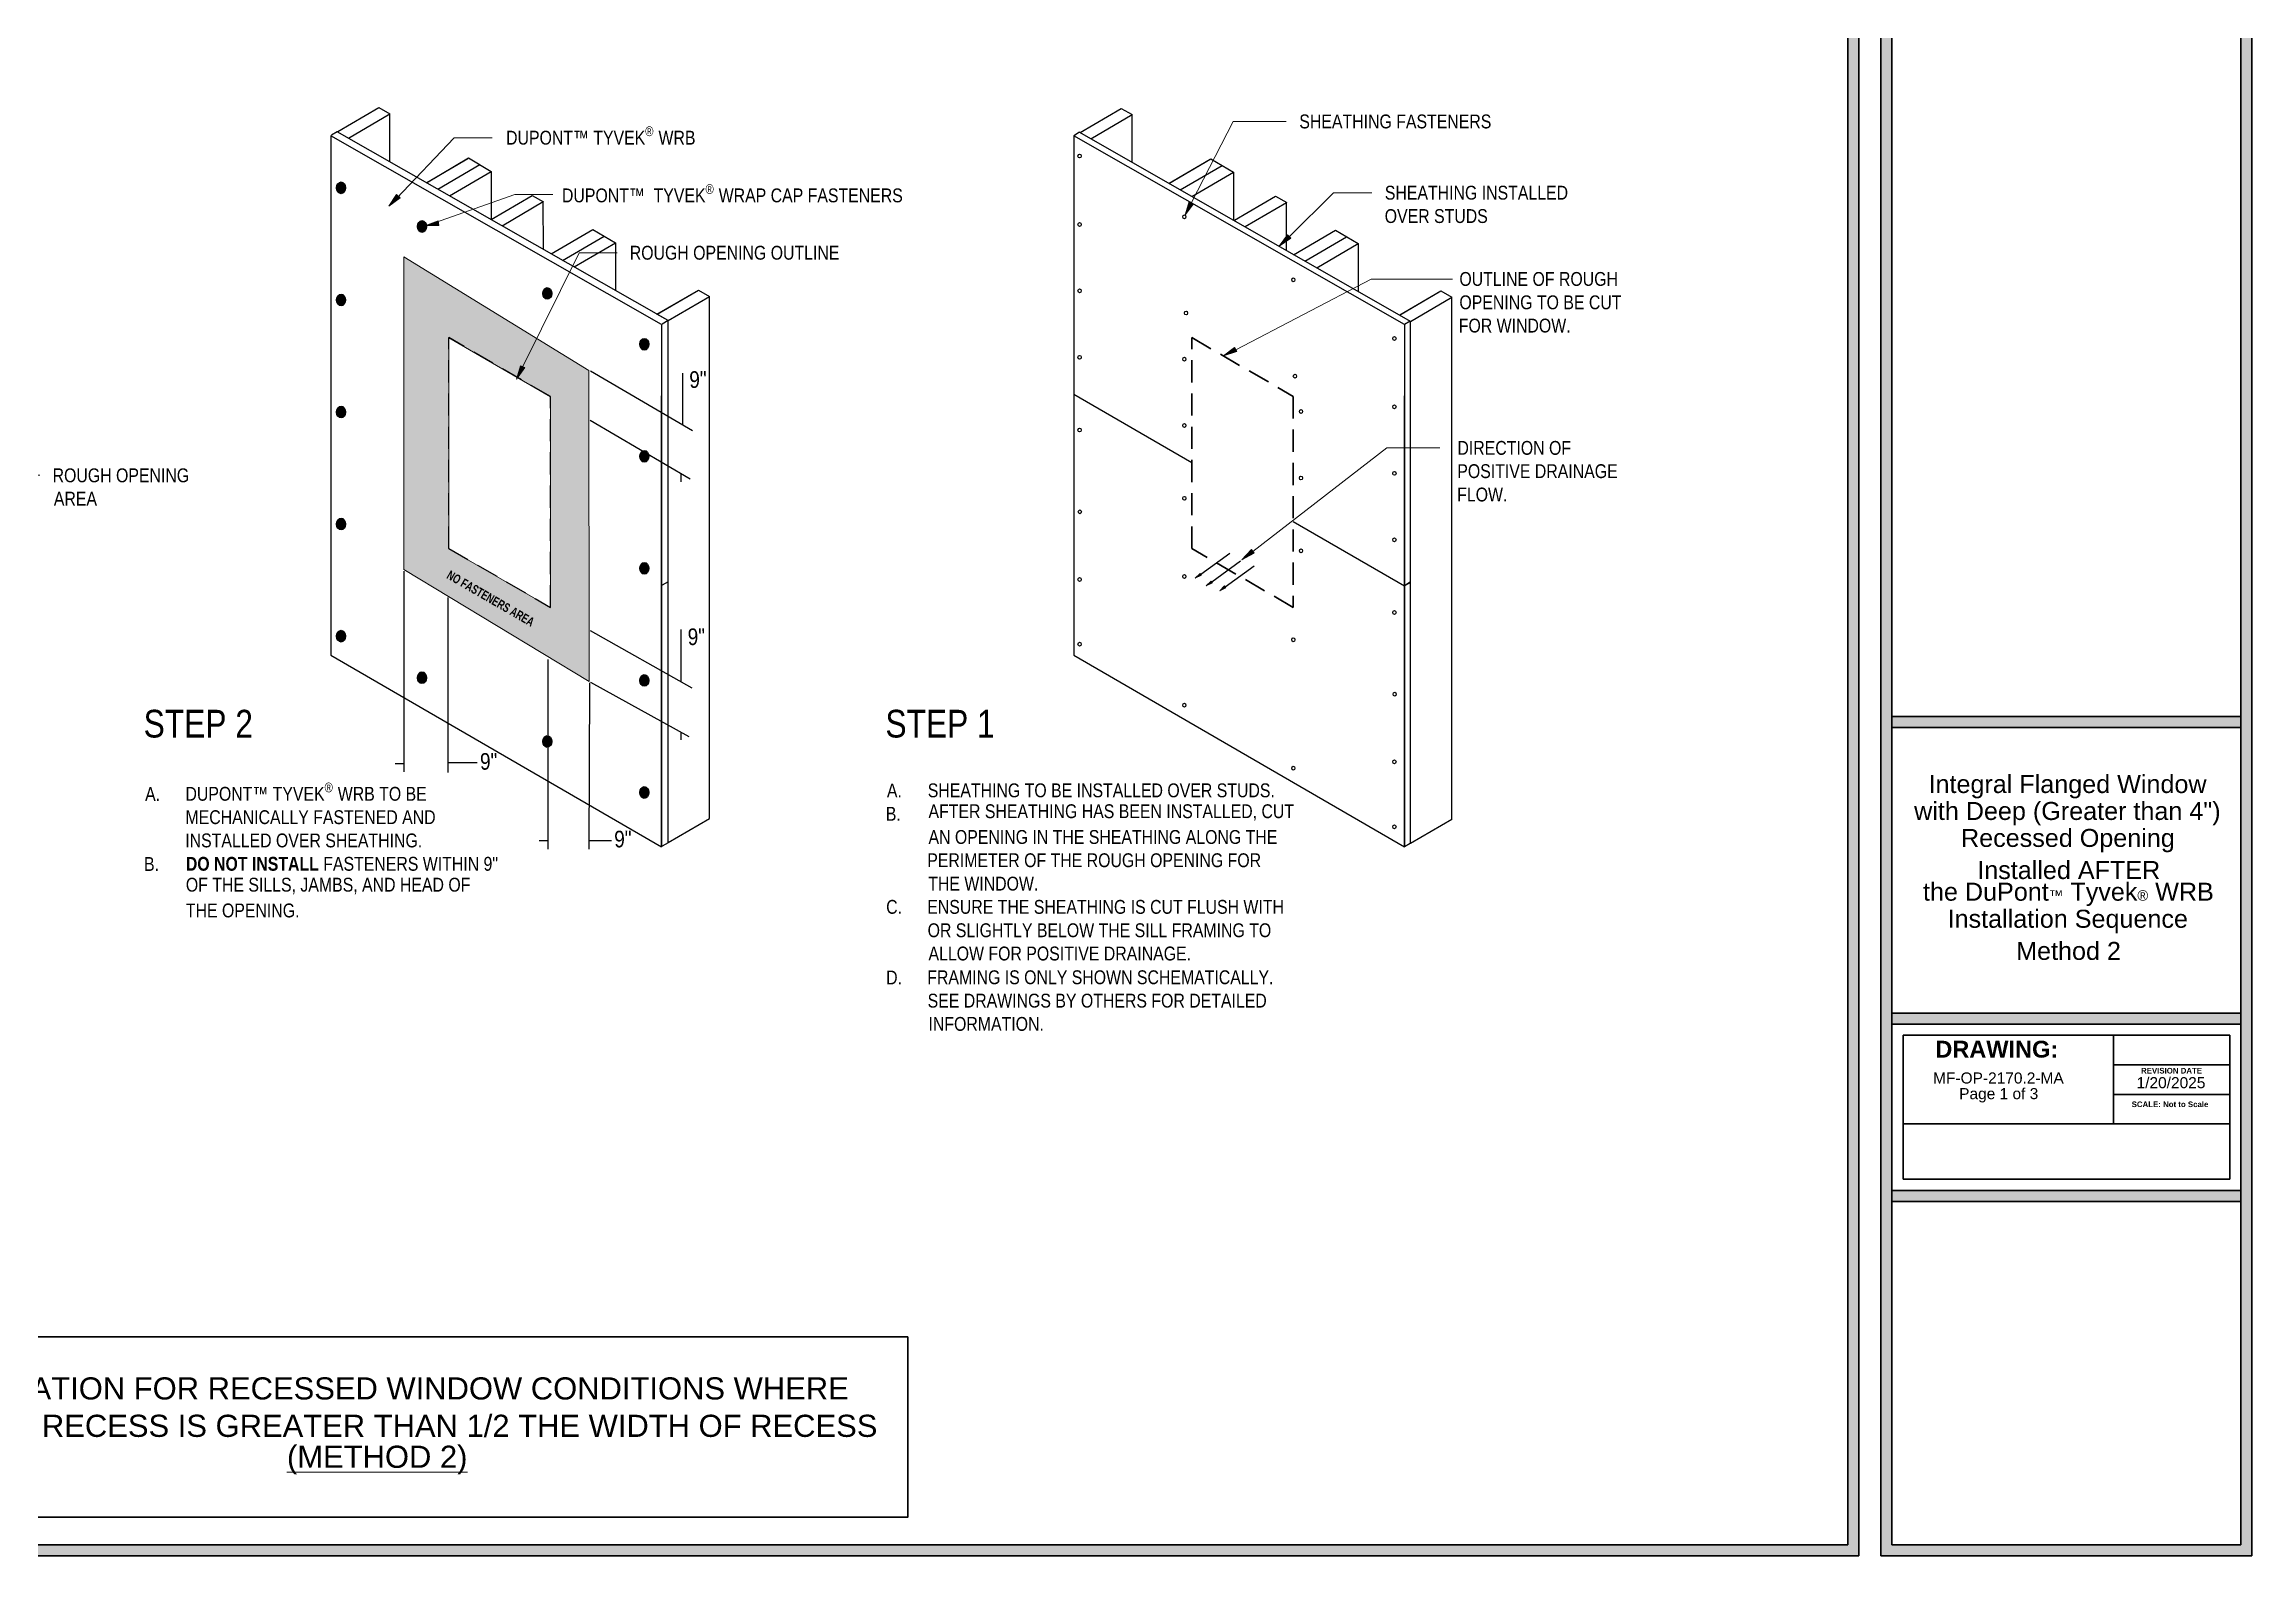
# Model space of a CAD drawing. Extents: x -1328 to 5679, y -4611 to 1603.
# Drawn here: x 151 to 1945, y -854 to 375 of the extents above; entities that cross this region are included whole.
import ezdxf

# ---------------------------------------------------------------- set-up
doc = ezdxf.new("R2010")
doc.units = 0
doc.header["$MEASUREMENT"] = 0
for name, pattern in [('AI-Linetype-44', [27, 18, -9]), ('AI-Linetype-45', [27, 18, -9]), ('AI-Linetype-46', [27, 18, -9]), ('AI-Linetype-47', [27, 18, -9]), ('AI-Linetype-48', [27, 18, -9])]:
    doc.linetypes.add(name, pattern=pattern)
doc.layers.get('0').update_dxf_attribs({"lineweight": 0})
for name, color, linetype, lineweight in [('.ATI-TEXT_1', 7, 'Continuous', 0), ('0_0', 7, 'Continuous', 0), ('A-DETL-MEDM', 7, 'Continuous', 0), ('G-ANNO-TTLB', 7, 'Continuous', 0), ('TYVEK', 7, 'Continuous', 0)]:
    doc.layers.add(name, color=color, linetype=linetype, lineweight=lineweight)

# ---------------------------------------------------------------- blocks, each defined once
blk = doc.blocks.new('Block_17')
at = {"layer": '0_0', "char_height": 0.2, "attachment_point": 7}
for s, insert in [('\\C18;\\c0;\\FArial|b0|i0|c1;\\H14.625000;\\W1.000000;Integral Flanged Window', (1682.7, -238.4)), ('\\C18;\\c0;\\FArial|b0|i0|c1;\\H14.625000;\\W1.000000;with Deep (Greater than 4")', (1671, -260.3)), ('\\C18;\\c0;\\FArial|b0|i0|c1;\\H14.625000;\\W1.000000;Recessed Opening', (1709.1, -282.2)), ('\\C18;\\c0;\\FArial|b0|i0|c1;\\H14.625000;\\W1.000000;Installed AFTER', (1722.3, -304.1)), ('\\C18;\\c0;\\FArial|b0|i0|c1;\\H14.625000;\\W1.000000;the DuPont\\H8.526375;™\\H14.625000; Tyvek\\H8.526375;®\\H14.625000; WRB', (1678.2, -325.9)), ('\\C18;\\c0;\\FArial|b0|i0|c1;\\H14.625000;\\W1.000000;Installation Sequence', (1698.2, -347.9)), ('\\C18;\\c0;\\FArial|b0|i0|c1;\\H14.625000;\\W1.000000;Method 2', (1753.9, -369.8))]:
    blk.add_mtext(s, dxfattribs=dict(at, insert=insert))
blk = doc.blocks.new('Block_24')
at = {"layer": '.ATI-TEXT_1', "char_height": 0.2, "attachment_point": 7}
for s, insert in [('\\C18;\\c0;\\FArial Narrow|b0|i0|c1;\\H11.251642;\\W1.000000;ROUGH OPENING', (158, 18.4)), ('\\C18;\\c0;\\FArial Narrow|b0|i0|c1;\\H11.251642;\\W1.000000;AREA', (159, -0.4))]:
    blk.add_mtext(s, dxfattribs=dict(at, insert=insert))
blk = doc.blocks.new('Block_23')
at = {"layer": '.ATI-TEXT_1', "true_color": 0x000000, "transparency": 33554687}
h = blk.add_hatch(color=18, dxfattribs=at)
h.dxf.hatch_style = 2
h.paths.add_polyline_path([(-25.7, -3.1), (-37.1, -3.4), (-26.4, 0.6)])
at = {"layer": '.ATI-TEXT_1', "color": 18, "lineweight": 0, "true_color": 0x000000}
for p, q in [((-26, -1.3), (104.7, 24.2)), ((104.7, 24.2), (147.7, 24.2))]:
    blk.add_line(p, q, dxfattribs=at)
at = {"layer": '.ATI-TEXT_1'}
blk.add_lwpolyline([(-25.7, -3.1), (-37.1, -3.4), (-26.4, 0.6), (-26.4, 0.6)], close=True, dxfattribs=at)
blk.add_blockref('Block_24', (0, 0), dxfattribs=at)
blk = doc.blocks.new('Block_37')
at = {"layer": '.ATI-TEXT_1', "char_height": 0.2, "attachment_point": 7}
for s, insert in [('\\C18;\\c0;\\FArial Narrow|b0|i0|c1;\\H11.249999;\\W1.000000;A.', (836.1, -237.6)), ('\\C18;\\c0;\\FArial Narrow|b0|i0|c1;\\H11.249999;\\W1.000000;SHEATHING TO BE INSTALLED OVER STUDS.', (869.3, -237.6)), ('\\C18;\\c0;\\FArial Narrow|b0|i0|c1;\\H11.249999;\\W1.000000;B.', (835.2, -256.5)), ('\\C18;\\c0;\\FArial Narrow|b0|i0|c1;\\H11.249999;\\W1.000000;AFTER SHEATHING HAS BEEN INSTALLED, CUT', (869.9, -256.5)), ('\\C18;\\c0;\\FArial Narrow|b0|i0|c1;\\H11.249999;\\W1.000000;AN OPENING IN THE SHEATHING ALONG THE', (869.9, -275.5)), ('\\C18;\\c0;\\FArial Narrow|b0|i0|c1;\\H11.249999;\\W1.000000;PERIMETER OF THE ROUGH OPENING FOR', (868.9, -294.4)), ('\\C18;\\c0;\\FArial Narrow|b0|i0|c1;\\H11.249999;\\W1.000000;THE WINDOW.', (869.7, -313.4)), ('\\C18;\\c0;\\FArial Narrow|b0|i0|c1;\\H11.249999;\\W1.000000;C.', (835.5, -332.3)), ('\\C18;\\c0;\\FArial Narrow|b0|i0|c1;\\H11.249999;\\W1.000000;ENSURE THE SHEATHING IS CUT FLUSH WITH', (868.9, -332.3)), ('\\C18;\\c0;\\FArial Narrow|b0|i0|c1;\\H11.249999;\\W1.000000;OR SLIGHTLY BELOW THE SILL FRAMING TO', (869.2, -351.3)), ('\\C18;\\c0;\\FArial Narrow|b0|i0|c1;\\H11.249999;\\W1.000000;ALLOW FOR POSITIVE DRAINAGE.', (869.9, -370.2)), ('\\C18;\\c0;\\FArial Narrow|b0|i0|c1;\\H11.249999;\\W1.000000;D.', (835.5, -389.5)), ('\\C18;\\c0;\\FArial Narrow|b0|i0|c1;\\H11.249999;\\W1.000000;FRAMING IS ONLY SHOWN SCHEMATICALLY. ', (868.9, -389.5)), ('\\C18;\\c0;\\FArial Narrow|b0|i0|c1;\\H11.249999;\\W1.000000;SEE DRAWINGS BY OTHERS FOR DETAILED', (869.2, -408.5)), ('\\C18;\\c0;\\FArial Narrow|b0|i0|c1;\\H11.249999;\\W1.000000;INFORMATION.', (869.9, -427.4))]:
    blk.add_mtext(s, dxfattribs=dict(at, insert=insert))
blk = doc.blocks.new('Block_38')
at = {"layer": '.ATI-TEXT_1', "char_height": 0.2, "attachment_point": 7}
for s, insert in [('\\C18;\\c0;\\FArial Narrow|b0|i0|c1;\\H11.249999;\\W1.000000;SHEATHING INSTALLED', (1240.8, 248.1)), ('\\C18;\\c0;\\FArial Narrow|b0|i0|c1;\\H11.249999;\\W1.000000;OVER STUDS', (1240.7, 229.1))]:
    blk.add_mtext(s, dxfattribs=dict(at, insert=insert))
blk = doc.blocks.new('Block_39')
at = {"layer": '.ATI-TEXT_1', "char_height": 0.2, "attachment_point": 7}
for s, insert in [('\\C18;\\c0;\\FArial Narrow|b0|i0|c1;\\H11.249999;\\W1.000000;DUPONT™  TYVEK', (572, 245.9)), ('\\C18;\\c0;\\FArial Narrow|b0|i0|c1;\\H7.874999;\\W1.000000;®', (688.7, 252.8)), ('\\C18;\\c0;\\FArial Narrow|b0|i0|c1;\\H11.250226;\\W1.000000; WRAP CAP FASTENERS', (695.8, 245.9))]:
    blk.add_mtext(s, dxfattribs=dict(at, insert=insert))
blk = doc.blocks.new('Block_40')
at = {"layer": '.ATI-TEXT_1', "char_height": 0.2, "attachment_point": 7}
for s, insert in [('\\C18;\\c0;\\FArial Narrow|b0|i0|c1;\\H11.249999;\\W1.000000;OUTLINE OF ROUGH', (1301.4, 178)), ('\\C18;\\c0;\\FArial Narrow|b0|i0|c1;\\H11.249999;\\W1.000000;OPENING TO BE CUT', (1301.4, 159)), ('\\C18;\\c0;\\FArial Narrow|b0|i0|c1;\\H11.249999;\\W1.000000;FOR WINDOW.', (1300.9, 140.1))]:
    blk.add_mtext(s, dxfattribs=dict(at, insert=insert))
blk = doc.blocks.new('Block_41')
at = {"layer": '.ATI-TEXT_1', "char_height": 0.2, "attachment_point": 7}
for s, insert in [('\\C18;\\c0;\\FArial Narrow|b0|i0|c1;\\H7.874999;\\W1.000000;®', (639.7, 299.8)), ('\\C18;\\c0;\\FArial Narrow|b0|i0|c1;\\H11.249999;\\W1.000000;DUPONT™ TYVEK   WRB', (526.6, 292.8))]:
    blk.add_mtext(s, dxfattribs=dict(at, insert=insert))
blk = doc.blocks.new('Block_42')
at = {"layer": '.ATI-TEXT_1', "char_height": 0.2, "attachment_point": 7}
for s, insert in [('\\C18;\\c0;\\FArial Narrow|b0|i0|c1;\\H11.249999;\\W1.000000;A.', (233.2, -240.4)), ('\\C18;\\c0;\\FArial Narrow|b0|i0|c1;\\H11.249999;\\W1.000000;DUPONT™ TYVEK', (266, -240.4)), ('\\C18;\\c0;\\FArial Narrow|b0|i0|c1;\\H7.874999;\\W1.000000;®', (379.1, -233.5)), ('\\C18;\\c0;\\FArial Narrow|b0|i0|c1;\\H11.249999;\\W1.000000; WRB TO BE', (386.2, -240.4)), ('\\C18;\\c0;\\FArial Narrow|b0|i0|c1;\\H11.249999;\\W1.000000;MECHANICALLY FASTENED AND', (266, -259.4)), ('\\C18;\\c0;\\FArial Narrow|b0|i0|c1;\\H11.249999;\\W1.000000;INSTALLED OVER SHEATHING.', (265.8, -278.3)), ('\\C18;\\c0;\\FArial Narrow|b0|i0|c1;\\H11.249999;\\W1.000000;B.', (232.3, -297.3)), ('\\C18;\\c0;\\FArial Narrow Bold|b1|i0|c1;\\H11.249999;\\W1.000000;DO NOT INSTALL\\FArial Narrow|b0|i0|c1; FASTENERS WITHIN 9" ', (266.3, -297.3)), ('\\C18;\\c0;\\FArial Narrow|b0|i0|c1;\\H11.249999;\\W1.000000;OF THE SILLS, JAMBS, AND HEAD OF ', (266.3, -316.2)), ('\\C18;\\c0;\\FArial Narrow|b0|i0|c1;\\H11.249999;\\W1.000000;THE OPENING.', (266.3, -335.2))]:
    blk.add_mtext(s, dxfattribs=dict(at, insert=insert))
blk = doc.blocks.new('Block_43')
at = {"layer": '.ATI-TEXT_1', "char_height": 0.2, "attachment_point": 7}
for s, insert in [('\\C18;\\c0;\\FArial Narrow|b0|i0|c1;\\H11.249999;\\W1.000000;DIRECTION OF', (1299.8, 40.7)), ('\\C18;\\c0;\\FArial Narrow|b0|i0|c1;\\H11.249999;\\W1.000000;POSITIVE DRAINAGE', (1299.7, 21.8)), ('\\C18;\\c0;\\FArial Narrow|b0|i0|c1;\\H11.249999;\\W1.000000;FLOW.', (1299.6, 2.8))]:
    blk.add_mtext(s, dxfattribs=dict(at, insert=insert))
blk = doc.blocks.new('Block_75')
at = {"layer": 'TYVEK', "true_color": 0x003b71, "transparency": 33554687}
h = blk.add_hatch(color=156, dxfattribs=at)
h.dxf.hatch_style = 2
edge = h.paths.add_edge_path()
edge.add_ellipse((392.5, 257.8), major_axis=(0, 4.78), ratio=0.766948, start_angle=0, end_angle=360)
h = blk.add_hatch(color=156, dxfattribs=at)
h.dxf.hatch_style = 2
edge = h.paths.add_edge_path()
edge.add_ellipse((458.2, 226.4), major_axis=(0, 4.78), ratio=0.766948, start_angle=0, end_angle=360)
h = blk.add_hatch(color=156, dxfattribs=at)
h.dxf.hatch_style = 2
edge = h.paths.add_edge_path()
edge.add_ellipse((392.5, 166.7), major_axis=(0, 4.78), ratio=0.766948, start_angle=0, end_angle=360)
h = blk.add_hatch(color=156, dxfattribs=at)
h.dxf.hatch_style = 2
edge = h.paths.add_edge_path()
edge.add_ellipse((560, 172), major_axis=(0, 4.78), ratio=0.766948, start_angle=0, end_angle=360)
h = blk.add_hatch(color=156, dxfattribs=at)
h.dxf.hatch_style = 2
edge = h.paths.add_edge_path()
edge.add_ellipse((638.9, 130.7), major_axis=(0, 4.78), ratio=0.766948, start_angle=0, end_angle=360)
h = blk.add_hatch(color=156, dxfattribs=at)
h.dxf.hatch_style = 2
edge = h.paths.add_edge_path()
edge.add_ellipse((392.5, 75.6), major_axis=(0, 4.78), ratio=0.766948, start_angle=0, end_angle=360)
h = blk.add_hatch(color=156, dxfattribs=at)
h.dxf.hatch_style = 2
edge = h.paths.add_edge_path()
edge.add_ellipse((638.9, 39.6), major_axis=(0, 4.78), ratio=0.766948, start_angle=0, end_angle=360)
h = blk.add_hatch(color=156, dxfattribs=at)
h.dxf.hatch_style = 2
edge = h.paths.add_edge_path()
edge.add_ellipse((392.5, -15.4), major_axis=(0, 4.78), ratio=0.766948, start_angle=0, end_angle=360)
h = blk.add_hatch(color=156, dxfattribs=at)
h.dxf.hatch_style = 2
edge = h.paths.add_edge_path()
edge.add_ellipse((638.9, -51.4), major_axis=(0, 4.78), ratio=0.766948, start_angle=0, end_angle=360)
h = blk.add_hatch(color=156, dxfattribs=at)
h.dxf.hatch_style = 2
edge = h.paths.add_edge_path()
edge.add_ellipse((392.5, -106.5), major_axis=(0, 4.78), ratio=0.766948, start_angle=0, end_angle=360)
h = blk.add_hatch(color=156, dxfattribs=at)
h.dxf.hatch_style = 2
edge = h.paths.add_edge_path()
edge.add_ellipse((458.2, -140.3), major_axis=(0, 4.78), ratio=0.766948, start_angle=0, end_angle=360)
h = blk.add_hatch(color=156, dxfattribs=at)
h.dxf.hatch_style = 2
edge = h.paths.add_edge_path()
edge.add_ellipse((638.9, -142.5), major_axis=(0, 4.78), ratio=0.766948, start_angle=0, end_angle=360)
h = blk.add_hatch(color=156, dxfattribs=at)
h.dxf.hatch_style = 2
edge = h.paths.add_edge_path()
edge.add_ellipse((560, -192.1), major_axis=(0, 4.78), ratio=0.766948, start_angle=0, end_angle=360)
h = blk.add_hatch(color=156, dxfattribs=at)
h.dxf.hatch_style = 2
edge = h.paths.add_edge_path()
edge.add_ellipse((638.9, -233.6), major_axis=(0, 4.78), ratio=0.766948, start_angle=0, end_angle=360)
at = {"layer": 'TYVEK', "color": 18, "lineweight": 25, "true_color": 0x080808}
for p, q in [((391.5, 257.8), (393.5, 257.8)), ((392.5, 259), (392.5, 256.6)), ((457.2, 226.5), (459.2, 226.5)), ((458.2, 227.7), (458.2, 225.2)), ((392.5, 168), (392.5, 165.5)), ((559, 172.1), (561, 172.1)), ((560, 173.3), (560, 170.8)), ((638.9, 132), (638.9, 129.5)), ((391.5, 75.7), (393.5, 75.7)), ((392.5, 76.9), (392.5, 74.4)), ((638.9, 40.9), (638.9, 38.4)), ((391.5, -15.4), (393.5, -15.4)), ((392.5, -14.1), (392.5, -16.6)), ((637.9, -51.4), (639.9, -51.4)), ((638.9, -50.2), (638.9, -52.6)), ((391.5, -106.5), (393.5, -106.5)), ((392.5, -105.3), (392.5, -107.7)), ((457.2, -140.3), (459.2, -140.3)), ((458.2, -139.1), (458.2, -141.5)), ((637.9, -142.5), (639.9, -142.5)), ((638.9, -141.2), (638.9, -143.7)), ((559, -192.1), (561, -192.1)), ((560, -190.9), (560, -193.4)), ((638.9, -232.3), (638.9, -234.8)), ((637.9, -233.6), (639.9, -233.6))]:
    blk.add_line(p, q, dxfattribs=at)
at = {"layer": 'TYVEK', "color": 18, "lineweight": 25, "true_color": 0x000000}
blk.add_line((637.9, 130.7), (639.9, 130.7), dxfattribs=at)
at = {"layer": 'TYVEK', "color": 33, "lineweight": 25, "true_color": 0xcc9966}
for points in [[(638.4, 135.1)], [(388.3, 75.3)], [(392, 80.1)], [(388.3, -15.7)], [(392, -20.5)]]:
    blk.add_lwpolyline(points, dxfattribs=at)
at = {"layer": 'TYVEK', "color": 18, "lineweight": 25, "true_color": 0x000000}
for centre, major_axis, ratio in [((392.5, 257.8), (0, 4.78), 0.766948), ((458.2, 226.4), (0, 4.78), 0.766948), ((392.5, 166.7), (0, 4.78), 0.766948), ((560, 172), (0, 4.78), 0.766948), ((638.9, 130.7), (0, 4.78), 0.766948), ((638.9, 130.7), (0, 1.23), 0.788846), ((392.5, 75.6), (0, 4.78), 0.766948), ((638.9, 39.6), (0, 4.78), 0.766948), ((392.5, -15.4), (0, 4.78), 0.766948), ((638.9, -51.4), (0, 4.78), 0.766948), ((392.5, -106.5), (0, 4.78), 0.766948), ((458.2, -140.3), (0, 4.78), 0.766948), ((638.9, -142.5), (0, 4.78), 0.766948), ((560, -192.1), (0, 4.78), 0.766948), ((638.9, -233.6), (0, 4.78), 0.766948)]:
    blk.add_ellipse(centre, major_axis=major_axis, ratio=ratio, dxfattribs=at)
at = {"layer": 'TYVEK', "color": 18, "lineweight": 25, "true_color": 0x080808}
for centre in [(392.5, 257.8), (458.2, 226.5), (392.5, 166.7), (560, 172.1), (392.5, 75.7), (638.9, 39.7), (392.5, -15.4), (638.9, -51.4), (392.5, -106.5), (458.2, -140.3), (638.9, -142.5), (560, -192.1), (638.9, -233.6)]:
    blk.add_ellipse(centre, major_axis=(0, 1.23), ratio=0.788846, dxfattribs=at)
blk = doc.blocks.new('Block_577')
at = {"layer": 'A-DETL-MEDM', "char_height": 0.2, "attachment_point": 7}
for s, insert in [('\\C5;\\c16711680;\\FArial|b0|i0|c1;\\H18.002635;\\W1.000000;INSTALLATION FOR RECESSED WINDOW CONDITIONS WHERE', (38.1, -727.1)), ('\\C5;\\c16711680;\\FArial|b0|i0|c1;\\H18.002635;\\W1.000000;DEPTH OF RECESS IS GREATER THAN 1/2 THE WIDTH OF RECESS', (15.2, -757.5)), ('\\L\\C5;\\c16711680;\\FArial|b0|i0|c1;\\H18.002635;\\W1.000000;(METHOD 2)\\l', (348.5, -787.8))]:
    blk.add_mtext(s, dxfattribs=dict(at, insert=insert))

msp = doc.modelspace()

# ---------------------------------------------------------------- hatches: boundary and pattern name
at = {"layer": '.ATI-TEXT_1', "true_color": 0x000000, "transparency": 33554687}
h = msp.add_hatch(color=18, dxfattribs=at)
h.dxf.hatch_style = 2
h.paths.add_polyline_path([(440.4, 249.8), (431.4, 242.8), (437.6, 252.4)])
h = msp.add_hatch(color=18, dxfattribs=at)
h.dxf.hatch_style = 2
h.paths.add_polyline_path([(1085.2, 244.9), (1078.4, 235.8), (1081.9, 246.6)])
h = msp.add_hatch(color=18, dxfattribs=at)
h.dxf.hatch_style = 2
h.paths.add_polyline_path([(472, 227.2), (460.6, 227), (471.3, 230.9)])
h = msp.add_hatch(color=18, dxfattribs=at)
h.dxf.hatch_style = 2
h.paths.add_polyline_path([(1164.3, 216.8), (1155, 210.3), (1161.7, 219.5)])
h = msp.add_hatch(color=18, dxfattribs=at)
h.dxf.hatch_style = 2
h.paths.add_polyline_path([(1120.5, 124.7), (1109.6, 121.2), (1118.7, 128)])
h = msp.add_hatch(color=18, dxfattribs=at)
h.dxf.hatch_style = 2
h.paths.add_polyline_path([(541.8, 111.7), (535.1, 102.4), (538.4, 113.3)])
h = msp.add_hatch(color=18, dxfattribs=at)
h.dxf.hatch_style = 2
h.paths.add_polyline_path([(1134.6, -39.1), (1124.5, -44.5), (1132.3, -36.1)])
at = {"layer": 'G-ANNO-TTLB', "true_color": 0xff00ff, "transparency": 33554687}
h = msp.add_hatch(color=6, dxfattribs=at)
edge = h.paths.add_edge_path()
edge.add_spline(control_points=[(1626, -853.9), (1626, -853.9), (-1303.5, -853.9), (-1303.5, -853.9), (-1303.5, -853.9), (-1303.5, 1603.1), (-1303.5, 1603.1), (-1303.5, 1603.1), (1626, 1603.1), (1626, 1603.1), (1626, 1603.1), (1626, -853.9), (1626, -853.9)], knot_values=[0, 0, 0, 0, 1, 1, 1, 2, 2, 2, 3, 3, 3, 4, 4, 4, 4], degree=3, periodic=0)
edge = h.paths.add_edge_path()
edge.add_spline(control_points=[(-1294.5, 1594.1), (-1294.5, 1594.1), (-1294.5, -844.9), (-1294.5, -844.9), (-1294.5, -844.9), (1617, -844.9), (1617, -844.9), (1617, -844.9), (1617, 1594.1), (1617, 1594.1), (1617, 1594.1), (-1294.5, 1594.1), (-1294.5, 1594.1)], knot_values=[0, 0, 0, 0, 1, 1, 1, 2, 2, 2, 3, 3, 3, 4, 4, 4, 4], degree=3, periodic=0)
edge.add_line((-1294.5, 1594.1), (-1294.5, 1594.1))
h = msp.add_hatch(color=6, dxfattribs=at)
edge = h.paths.add_edge_path()
edge.add_spline(control_points=[(1945.5, 1603.1), (1945.5, 1603.1), (1945.5, -853.9), (1945.5, -853.9), (1945.5, -853.9), (1644, -853.9), (1644, -853.9), (1644, -853.9), (1644, 1603.1), (1644, 1603.1), (1644, 1603.1), (1945.5, 1603.1), (1945.5, 1603.1)], knot_values=[0, 0, 0, 0, 1, 1, 1, 2, 2, 2, 3, 3, 3, 4, 4, 4, 4], degree=3, periodic=0)
edge = h.paths.add_edge_path()
edge.add_spline(control_points=[(1936.5, 1594.1), (1936.5, 1594.1), (1653, 1594.1), (1653, 1594.1), (1653, 1594.1), (1653, -844.9), (1653, -844.9), (1653, -844.9), (1936.5, -844.9), (1936.5, -844.9), (1936.5, -844.9), (1936.5, 1594.1), (1936.5, 1594.1)], knot_values=[0, 0, 0, 0, 1, 1, 1, 2, 2, 2, 3, 3, 3, 4, 4, 4, 4], degree=3, periodic=0)
edge.add_line((1936.5, 1594.1), (1936.5, 1594.1))
for points in [[(1936.5, -180.7), (1653, -180.7), (1653, -171.7), (1936.5, -171.7)], [(1936.5, -421.9), (1653, -421.9), (1653, -412.9), (1936.5, -412.9)], [(1936.5, -565.9), (1653, -565.9), (1653, -556.9), (1936.5, -556.9)]]:
    msp.add_hatch(color=6, dxfattribs=at).paths.add_polyline_path(points)
at = {"layer": 'TYVEK', "true_color": 0xff0000, "transparency": 33554687}
h = msp.add_hatch(color=1, dxfattribs=at)
h.dxf.hatch_style = 2
edge = h.paths.add_edge_path()
edge.add_spline(control_points=[(562.6, -83.3), (562.6, -83.3), (480, -35.6), (480, -35.6), (480, -35.6), (480, 135.9), (480, 135.9), (480, 135.9), (562.6, 88.1), (562.6, 88.1), (562.6, 88.1), (562.6, -83.3), (562.6, -83.3)], knot_values=[0, 0, 0, 0, 1, 1, 1, 2, 2, 2, 3, 3, 3, 4, 4, 4, 4], degree=3, periodic=0)
edge = h.paths.add_edge_path()
edge.add_spline(control_points=[(443.5, 201.7), (443.5, 201.7), (443.6, -52.3), (443.6, -52.3), (443.6, -52.3), (594.1, -143.3), (594.1, -143.3), (594.1, -143.3), (593.9, 109.5), (593.9, 109.5), (593.9, 109.5), (443.5, 201.7), (443.5, 201.7)], knot_values=[0, 0, 0, 0, 1, 1, 1, 2, 2, 2, 3, 3, 3, 4, 4, 4, 4], degree=3, periodic=0)
at = {"layer": 'TYVEK', "true_color": 0x000000, "transparency": 33554457}
h = msp.add_hatch(color=18, dxfattribs=at)
h.dxf.hatch_style = 2
h.paths.add_polyline_path([(1091.8, -57), (1086.7, -59.5), (1090.7, -55.5)])
at = {"layer": 'TYVEK', "true_color": 0x000000, "transparency": 33554687}
h = msp.add_hatch(color=18, dxfattribs=at)
h.dxf.hatch_style = 2
h.paths.add_polyline_path([(1091.8, -57), (1086.7, -59.5), (1090.7, -55.5)])
at = {"layer": 'TYVEK', "true_color": 0x000000, "transparency": 33554457}
h = msp.add_hatch(color=18, dxfattribs=at)
h.dxf.hatch_style = 2
h.paths.add_polyline_path([(1100.7, -63.2), (1095.6, -65.7), (1099.6, -61.7)])
at = {"layer": 'TYVEK', "true_color": 0x000000, "transparency": 33554687}
h = msp.add_hatch(color=18, dxfattribs=at)
h.dxf.hatch_style = 2
h.paths.add_polyline_path([(1100.7, -63.2), (1095.6, -65.7), (1099.6, -61.7)])
at = {"layer": 'TYVEK', "true_color": 0x000000, "transparency": 33554457}
h = msp.add_hatch(color=18, dxfattribs=at)
h.dxf.hatch_style = 2
h.paths.add_polyline_path([(1111.7, -67.2), (1106.6, -69.7), (1110.6, -65.7)])
at = {"layer": 'TYVEK', "true_color": 0x000000, "transparency": 33554687}
h = msp.add_hatch(color=18, dxfattribs=at)
h.dxf.hatch_style = 2
h.paths.add_polyline_path([(1111.7, -67.2), (1106.6, -69.7), (1110.6, -65.7)])

# ---------------------------------------------------------------- linework, layer by layer
at = {"layer": '.ATI-TEXT_1', "color": 18, "lineweight": 0, "true_color": 0x000000}
for p, q in [((1083.6, 245.8), (1117.6, 311.7)), ((1117.6, 311.7), (1160.7, 311.7)), ((437.6, 249.1), (484.4, 298.5)), ((484.4, 298.5), (515.3, 298.5)), ((463.7, 227.7), (533.8, 252.4)), ((533.8, 252.4), (564.7, 252.4)), ((1163, 218.1), (1199.1, 253.8)), ((1199.1, 253.8), (1230.1, 253.8)), ((540.1, 112.5), (585.9, 205)), ((585.9, 205), (616.8, 205)), ((1119.6, 126.3), (1229.7, 183.7)), ((1229.7, 183.7), (1295.8, 183.7)), ((1133.4, -37.6), (1242.4, 46.5)), ((1242.4, 46.5), (1285.5, 46.5))]:
    msp.add_line(p, q, dxfattribs=at)
at = {"layer": '.ATI-TEXT_1'}
for points in [[(440.4, 249.8), (431.4, 242.8), (437.6, 252.4), (437.6, 252.4)], [(1085.2, 244.9), (1078.4, 235.8), (1081.9, 246.6), (1081.9, 246.6)], [(472, 227.2), (460.6, 227), (471.3, 230.9), (471.3, 230.9)], [(1164.3, 216.8), (1155, 210.3), (1161.7, 219.5), (1161.7, 219.5)], [(1120.5, 124.7), (1109.6, 121.2), (1118.7, 128), (1118.7, 128)], [(541.8, 111.7), (535.1, 102.4), (538.4, 113.3), (538.4, 113.3)], [(1134.6, -39.1), (1124.5, -44.5), (1132.3, -36.1), (1132.3, -36.1)]]:
    msp.add_lwpolyline(points, close=True, dxfattribs=at)
at = {"layer": 'A-DETL-MEDM', "color": 18, "lineweight": 106, "true_color": 0x000000}
msp.add_lwpolyline([(853.1, -675.8), (-5.7, -675.8), (-5.8, -822.5), (853, -822.5)], close=True, dxfattribs=at)
at = {"layer": 'G-ANNO-TTLB', "color": 6, "lineweight": 50, "true_color": 0xff00ff}
for p, q in [((1626, -853.9), (1626, 1603.1)), ((1644, 1603.1), (1644, -853.9)), ((1945.5, -853.9), (1945.5, 1603.1)), ((1617, -844.9), (1617, 1594.1)), ((1617, 1594.1), (1617, -844.9)), ((1653, -844.9), (1653, 1594.1)), ((1936.5, 1594.1), (1936.5, -844.9)), ((1653, 116.3), (1653, 107.3)), ((1936.5, 107.3), (1936.5, 116.3)), ((1936.5, -171.7), (1653, -171.7)), ((1653, -171.7), (1653, -180.7)), ((1936.5, -180.7), (1936.5, -171.7)), ((1653, -180.7), (1936.5, -180.7)), ((1936.5, -412.9), (1653, -412.9)), ((1653, -412.9), (1653, -421.9)), ((1653, -421.9), (1936.5, -421.9)), ((1936.5, -421.9), (1936.5, -412.9)), ((1927.5, -430.9), (1662, -430.9)), ((1662, -430.9), (1662, -547.9)), ((1833, -502.9), (1833, -430.9)), ((1927.5, -547.9), (1927.5, -430.9)), ((1927.5, -454.9), (1833, -454.9)), ((1927.5, -478.9), (1833, -478.9)), ((1662, -502.9), (1927.5, -502.9)), ((1662, -547.9), (1927.5, -547.9)), ((1936.5, -556.9), (1653, -556.9)), ((1653, -556.9), (1653, -565.9)), ((1653, -565.9), (1936.5, -565.9)), ((1936.5, -565.9), (1936.5, -556.9)), ((-1303.5, -853.9), (1626, -853.9)), ((-1294.5, -844.9), (1617, -844.9)), ((1617, -844.9), (-1294.5, -844.9)), ((1644, -853.9), (1945.5, -853.9)), ((1936.5, -844.9), (1653, -844.9))]:
    msp.add_line(p, q, dxfattribs=at)
at = {"layer": 'G-ANNO-TTLB'}
for points in [[(1936.5, -180.7), (1653, -180.7), (1653, -171.7), (1936.5, -171.7)], [(1936.5, -421.9), (1653, -421.9), (1653, -412.9), (1936.5, -412.9)], [(1936.5, -565.9), (1653, -565.9), (1653, -556.9), (1936.5, -556.9)]]:
    msp.add_lwpolyline(points, close=True, dxfattribs=at)
for points in [[(1626, -853.9), (1626, -853.9), (-1303.5, -853.9), (-1303.5, -853.9), (-1303.5, -853.9), (-1303.5, 1603.1), (-1303.5, 1603.1), (-1303.5, 1603.1), (1626, 1603.1), (1626, 1603.1), (1626, 1603.1), (1626, -853.9), (1626, -853.9)], [(1945.5, 1603.1), (1945.5, 1603.1), (1945.5, -853.9), (1945.5, -853.9), (1945.5, -853.9), (1644, -853.9), (1644, -853.9), (1644, -853.9), (1644, 1603.1), (1644, 1603.1), (1644, 1603.1), (1945.5, 1603.1), (1945.5, 1603.1)], [(-1294.5, 1594.1), (-1294.5, 1594.1), (-1294.5, -844.9), (-1294.5, -844.9), (-1294.5, -844.9), (1617, -844.9), (1617, -844.9), (1617, -844.9), (1617, 1594.1), (1617, 1594.1), (1617, 1594.1), (-1294.5, 1594.1), (-1294.5, 1594.1)], [(1936.5, 1594.1), (1936.5, 1594.1), (1653, 1594.1), (1653, 1594.1), (1653, 1594.1), (1653, -844.9), (1653, -844.9), (1653, -844.9), (1936.5, -844.9), (1936.5, -844.9), (1936.5, -844.9), (1936.5, 1594.1), (1936.5, 1594.1)]]:
    msp.add_open_spline(points, degree=3, knots=[0, 0, 0, 0, 1, 1, 1, 2, 2, 2, 3, 3, 3, 4, 4, 4, 4], dxfattribs=at)
at = {"layer": 'TYVEK', "color": 33, "lineweight": 25, "true_color": 0xcc9966}
for p, q in [((389.7, 303.5), (423.1, 323.1)), ((389.7, 303.5), (423.1, 323.1)), ((423.1, 323.1), (432.1, 317.9)), ((398.4, 298.2), (432.1, 317.9)), ((432, 279.1), (432, 317.8)), ((993.1, 302.9), (1026.5, 322.4)), ((993.1, 302.9), (1026.5, 322.4)), ((1001.8, 297.6), (1035.5, 317.3)), ((1026.5, 322.4), (1035.5, 317.3)), ((1035.5, 278.4), (1035.5, 317.1)), ((461.8, 262), (496, 282.1)), ((462.1, 262.2), (495.5, 281.8)), ((471.1, 256.7), (505.2, 276.7)), ((480.6, 251.4), (514.5, 271.2)), ((496, 282.1), (514.5, 271.2)), ((514.5, 271.2), (514.5, 232.3)), ((1065.3, 261.4), (1099.4, 281.4)), ((1065.5, 261.5), (1098.9, 281.1)), ((1074.5, 256.1), (1108.6, 276)), ((1084, 250.7), (1117.9, 270.5)), ((1117.9, 270.5), (1117.9, 231.6)), ((514.5, 232.2), (547.9, 251.7)), ((547.9, 251.7), (557.1, 246.5)), ((523.4, 227), (556.8, 246.6)), ((556.9, 207.8), (556.8, 246.6)), ((1118.5, 231.5), (1151.9, 251.1)), ((1127.4, 226.4), (1160.8, 245.9)), ((1151.9, 251.1), (1161.1, 245.8)), ((1160.8, 207.2), (1160.8, 245.9)), ((563.2, 204.2), (597.1, 224)), ((572.5, 198.9), (606.3, 218.6)), ((597.1, 224), (615.6, 213.2)), ((1166.6, 203.5), (1200.6, 223.4)), ((1175.9, 198.2), (1209.7, 218)), ((1200.6, 223.4), (1219, 212.5)), ((581.9, 193.5), (615.6, 213.2)), ((615.6, 213.2), (615.6, 174.2)), ((1185.4, 192.8), (1219, 212.5)), ((1219, 212.5), (1219, 173.6)), ((649.5, 155.2), (682.9, 174.8)), ((658.2, 149.9), (691.9, 169.6)), ((682.9, 174.8), (691.9, 169.6)), ((691.9, -254.8), (691.9, 169.6)), ((1252.9, 154.5), (1286.3, 174.1)), ((1261.6, 149.2), (1295.3, 168.9)), ((1286.3, 174.1), (1295.3, 168.9)), ((1295.3, -255.6), (1295.3, 168.8)), ((691.8, -254.9), (658.2, -274.5)), ((1295.3, -255.6), (1261.6, -275.1))]:
    msp.add_line(p, q, dxfattribs=at)
at = {"layer": 'TYVEK', "color": 18, "lineweight": 25, "true_color": 0x000000}
for p, q in [((384.1, 300.2), (384.1, -122)), ((652.9, 146.7), (384.1, 300.2)), ((652.9, 146.7), (652.9, -277.7)), ((652.9, -277.7), (652.9, 88.9)), ((1091.3, -56.2), (1114.7, -39.2)), ((1091.3, -56.2), (1114.7, -39.2)), ((1100.1, -62.4), (1123.5, -45.4)), ((1100.1, -62.4), (1123.5, -45.4)), ((1111.1, -66.4), (1134.5, -49.4)), ((1111.1, -66.4), (1134.5, -49.4)), ((384.1, -122), (652.9, -277.7))]:
    msp.add_line(p, q, dxfattribs=at)
at = {"layer": 'TYVEK', "color": 18, "lineweight": 25, "true_color": 0x080808}
for p, q in [((389.4, 303.4), (384.6, 300.6)), ((992.7, 303), (987.9, 300.2)), ((987.9, 300.2), (987.9, -122)), ((1256.7, 146.7), (987.9, 300.2)), ((658.2, 149.9), (653.4, 147.1)), ((1261.5, 149.5), (1256.7, 146.7)), ((1256.7, 146.7), (1256.7, -277.7)), ((987.9, 90.1), (1083.8, 34.6)), ((1256.7, -277.7), (1256.7, 88.9)), ((1166.4, -13.2), (1256.7, -65.5)), ((658.2, -62.3), (653.4, -65.1)), ((1261.5, -62.7), (1256.7, -65.5)), ((1261.6, -62.9), (1256.8, -65.7)), ((987.9, -122), (1256.7, -277.7)), ((658.2, -274.5), (653.4, -277.2)), ((1261.5, -274.9), (1256.7, -277.7))]:
    msp.add_line(p, q, dxfattribs=at)
at = {"layer": 'TYVEK', "color": 2, "lineweight": 25, "true_color": 0xffff00}
for p, q in [((389.4, 303.4), (389.2, 303.5)), ((658.2, 149.9), (389.4, 303.4)), ((992.9, 302.7), (992.6, 302.9)), ((1261.6, 149.2), (992.8, 302.7)), ((658.2, -274.5), (658.2, 149.9)), ((1261.6, -275.1), (1261.6, 149.2))]:
    msp.add_line(p, q, dxfattribs=at)
at = {"layer": 'TYVEK', "color": 4, "lineweight": 25, "true_color": 0x00ffff}
msp.add_line((1099.4, 281.4), (1117.9, 270.5), dxfattribs=at)
at = {"layer": 'TYVEK', "color": 252, "linetype": 'AI-Linetype-45', "lineweight": 25, "true_color": 0x848484}
msp.add_line((562.6, 88.3), (480, 136.1), dxfattribs=at)
at = {"layer": 'TYVEK', "color": 252, "linetype": 'AI-Linetype-48', "lineweight": 25, "true_color": 0x848484}
msp.add_line((480, -35.3), (480, 136.1), dxfattribs=at)
at = {"layer": 'TYVEK', "color": 1, "lineweight": 25, "true_color": 0xff0000}
for p, q in [((595.3, 109), (678, 60.5)), ((669.9, 107.3), (669.9, 65.3)), ((595, 68.9), (676.1, 21.3)), ((668.6, 25.1), (668.6, 18.8)), ((443.6, -53.8), (443.6, -216.8)), ((479.1, -75), (479.1, -217.3)), ((595, -102), (677.5, -148.4)), ((668.6, -101.1), (668.6, -143.1)), ((560.6, -125.4), (560.6, -279.6)), ((594.5, -144.5), (593.7, -279.6)), ((595.2, -143.9), (675.2, -188)), ((668.6, -184.5), (668.6, -190.8)), ((436.5, -209.9), (443.3, -209.9)), ((479.7, -209.3), (503.2, -209.3)), ((553.5, -272.5), (560.3, -272.5)), ((593.8, -272.5), (612.3, -272.5))]:
    msp.add_line(p, q, dxfattribs=at)
at = {"layer": 'TYVEK', "color": 252, "linetype": 'AI-Linetype-46', "lineweight": 25, "true_color": 0x848484}
msp.add_line((562.6, -83.1), (562.6, 88.3), dxfattribs=at)
at = {"layer": 'TYVEK', "color": 252, "linetype": 'AI-Linetype-47', "lineweight": 25, "true_color": 0x848484}
msp.add_line((480, -35.3), (562.6, -83.1), dxfattribs=at)
at = {"layer": 'TYVEK', "color": 33, "lineweight": 25, "true_color": 0xcc9966}
for points in [[(480.6, 217.7)], [(658.2, 149.9), (649.2, 155.1), (682.9, 174.8), (691.9, 169.6)], [(1261.6, 149.2), (1252.6, 154.4), (1286.3, 174.1), (1295.3, 168.9)], [(388.3, 75.3)], [(388.3, -15.7)]]:
    msp.add_lwpolyline(points, dxfattribs=at)
at = {"layer": 'TYVEK', "color": 252, "lineweight": 25, "true_color": 0x848484}
for points in [[(480.6, 214.2)], [(480.6, 214.2)], [(553.5, -120)], [(646.2, -172.2)]]:
    msp.add_lwpolyline(points, dxfattribs=at)
at = {"layer": 'TYVEK', "color": 18, "linetype": 'AI-Linetype-44', "lineweight": 60, "true_color": 0x080808}
msp.add_lwpolyline([(1083.8, 136.1), (1166.4, 88.3), (1166.4, -83.1), (1083.8, -35.3)], close=True, dxfattribs=at)
at = {"layer": 'TYVEK'}
for points in [[(1091.8, -57), (1086.7, -59.5), (1090.7, -55.5), (1090.7, -55.5)], [(1091.8, -57), (1086.7, -59.5), (1090.7, -55.5), (1090.7, -55.5)], [(1100.7, -63.2), (1095.6, -65.7), (1099.6, -61.7), (1099.6, -61.7)], [(1100.7, -63.2), (1095.6, -65.7), (1099.6, -61.7), (1099.6, -61.7)], [(1111.7, -67.2), (1106.6, -69.7), (1110.6, -65.7), (1110.6, -65.7)], [(1111.7, -67.2), (1106.6, -69.7), (1110.6, -65.7), (1110.6, -65.7)]]:
    msp.add_lwpolyline(points, close=True, dxfattribs=at)
at = {"layer": 'TYVEK', "color": 252, "lineweight": 25, "true_color": 0x848484}
for centre in [(992.7, 283.7), (1077.9, 234.3), (992.7, 228.1), (1166.4, 183), (992.7, 174.1), (1079.2, 156.1), (1248.6, 135.4), (992.7, 120.1), (1077.9, 118.6), (1167.7, 104.8), (1172.6, 76), (1248.6, 79.8), (992.7, 61), (1077.9, 64.6), (1172.6, 22), (1248.6, 25.8), (1077.9, 5.5), (992.9, -5.4), (1172.6, -37.1), (1248.6, -28.2), (992.7, -60.4), (1077.9, -58.1), (1248.6, -87.3), (992.7, -113.1), (1166.4, -109.4), (1077.9, -162.5), (1248.8, -153.7), (1166.4, -213.8), (1248.6, -208.6), (1248.6, -261.4)]:
    msp.add_ellipse(centre, major_axis=(0, 1.59), ratio=0.812499, dxfattribs=at)
at = {"layer": 'TYVEK'}
for points in [[(443.5, 201.7), (443.5, 201.7), (443.6, -52.3), (443.6, -52.3), (443.6, -52.3), (594.1, -143.3), (594.1, -143.3), (594.1, -143.3), (593.9, 109.5), (593.9, 109.5), (593.9, 109.5), (443.5, 201.7), (443.5, 201.7)], [(562.6, -83.3), (562.6, -83.3), (480, -35.6), (480, -35.6), (480, -35.6), (480, 135.9), (480, 135.9), (480, 135.9), (562.6, 88.1), (562.6, 88.1), (562.6, 88.1), (562.6, -83.3), (562.6, -83.3)]]:
    msp.add_open_spline(points, degree=3, knots=[0, 0, 0, 0, 1, 1, 1, 2, 2, 2, 3, 3, 3, 4, 4, 4, 4], dxfattribs=at)

# ---------------------------------------------------------------- block references
at = {"layer": '.ATI-TEXT_1'}
for name in ['Block_41', 'Block_39', 'Block_38', 'Block_40', 'Block_43', 'Block_23', 'Block_42', 'Block_37']:
    msp.add_blockref(name, (0, 0), dxfattribs=at)
at = {"layer": '0_0'}
msp.add_blockref('Block_17', (0, 0), dxfattribs=at)
at = {"layer": 'A-DETL-MEDM'}
msp.add_blockref('Block_577', (0, 0), dxfattribs=at)
at = {"layer": 'TYVEK'}
msp.add_blockref('Block_75', (0, 0), dxfattribs=at)

# ---------------------------------------------------------------- texts
at = {"layer": '.ATI-TEXT_1', "char_height": 0.2, "attachment_point": 7}
for s, insert in [('\\C18;\\c0;\\FArial Narrow|b0|i0|c1;\\H11.249999;\\W1.000000;SHEATHING FASTENERS', (1171.3, 306)), ('\\C18;\\c0;\\FArial Narrow|b0|i0|c1;\\H11.249999;\\W1.000000;ROUGH OPENING OUTLINE', (627.1, 199.3)), ('\\C18;\\c0;\\FArial Narrow|b0|i0|c1;\\H22.499999;\\W1.000000;STEP 2', (232, -189.2)), ('\\C18;\\c0;\\FArial Narrow|b0|i0|c1;\\H22.499999;\\W1.000000;STEP 1', (834.9, -189.2))]:
    msp.add_mtext(s, dxfattribs=dict(at, insert=insert))
at = {"char_height": 0.2, "attachment_point": 7}
for s, insert in [('\\C18;\\c0;\\FArial|b0|i0|c1;\\H9.001321;\\W1.000000;MF-OP-2170.2-MA', (1686.4, -470.2)), ('\\C18;\\c0;\\FArial|b0|i0|c1;\\H9.001321;\\W1.000000;1/20/2025', (1851.8, -474)), ('\\C18;\\c0;\\FArial|b0|i0|c1;\\H9.001321;\\W1.000000;Page 1 of 3', (1707.6, -485.5))]:
    msp.add_mtext(s, dxfattribs=dict(at, insert=insert))
at = {"layer": 'G-ANNO-TTLB', "char_height": 0.2, "attachment_point": 7}
for s, insert in [('\\C18;\\c0;\\FArial Bold|b1|i0|c1;\\H13.699213;\\W1.000000;DRAWING:', (1688.2, -449.2)), ('\\C18;\\c0;\\FArial Bold|b1|i0|c1;\\H4.566402;\\W1.000000;REVISION DATE', (1855.4, -462)), ('\\C18;\\c0;\\FArial Bold|b1|i0|c1;\\H4.566402;\\W1.000000;SCALE: Not to Scale', (1847.8, -489.3))]:
    msp.add_mtext(s, dxfattribs=dict(at, insert=insert))
at = {"layer": 'TYVEK', "char_height": 0.2, "attachment_point": 7}
for s, insert, rotation in [('\\C1;\\c255;\\FArial Narrow|b0|i0|c1;\\H13.502008;\\W1.000002;9"', (675.6, 95), 0.9999), ('\\C18;\\c0;\\FArial Narrow Bold|b1|i0|c1;\\H7.357762;\\W0.866033;NO FASTENERS AREA', (477.6, -59.2), 330.0001), ('\\C1;\\c255;\\FArial Narrow|b0|i0|c1;\\H13.502008;\\W1.000002;9"', (674.3, -114), 0.9999), ('\\C1;\\c255;\\FArial Narrow|b0|i0|c1;\\H13.502008;\\W1.000002;9"', (505.5, -215.3), 0.9999), ('\\C1;\\c255;\\FArial Narrow|b0|i0|c1;\\H13.502008;\\W1.000002;9"', (614.6, -278.4), 0.9999)]:
    msp.add_mtext(s, dxfattribs=dict(at, insert=insert, rotation=rotation))

doc.saveas('drawing.dxf')
